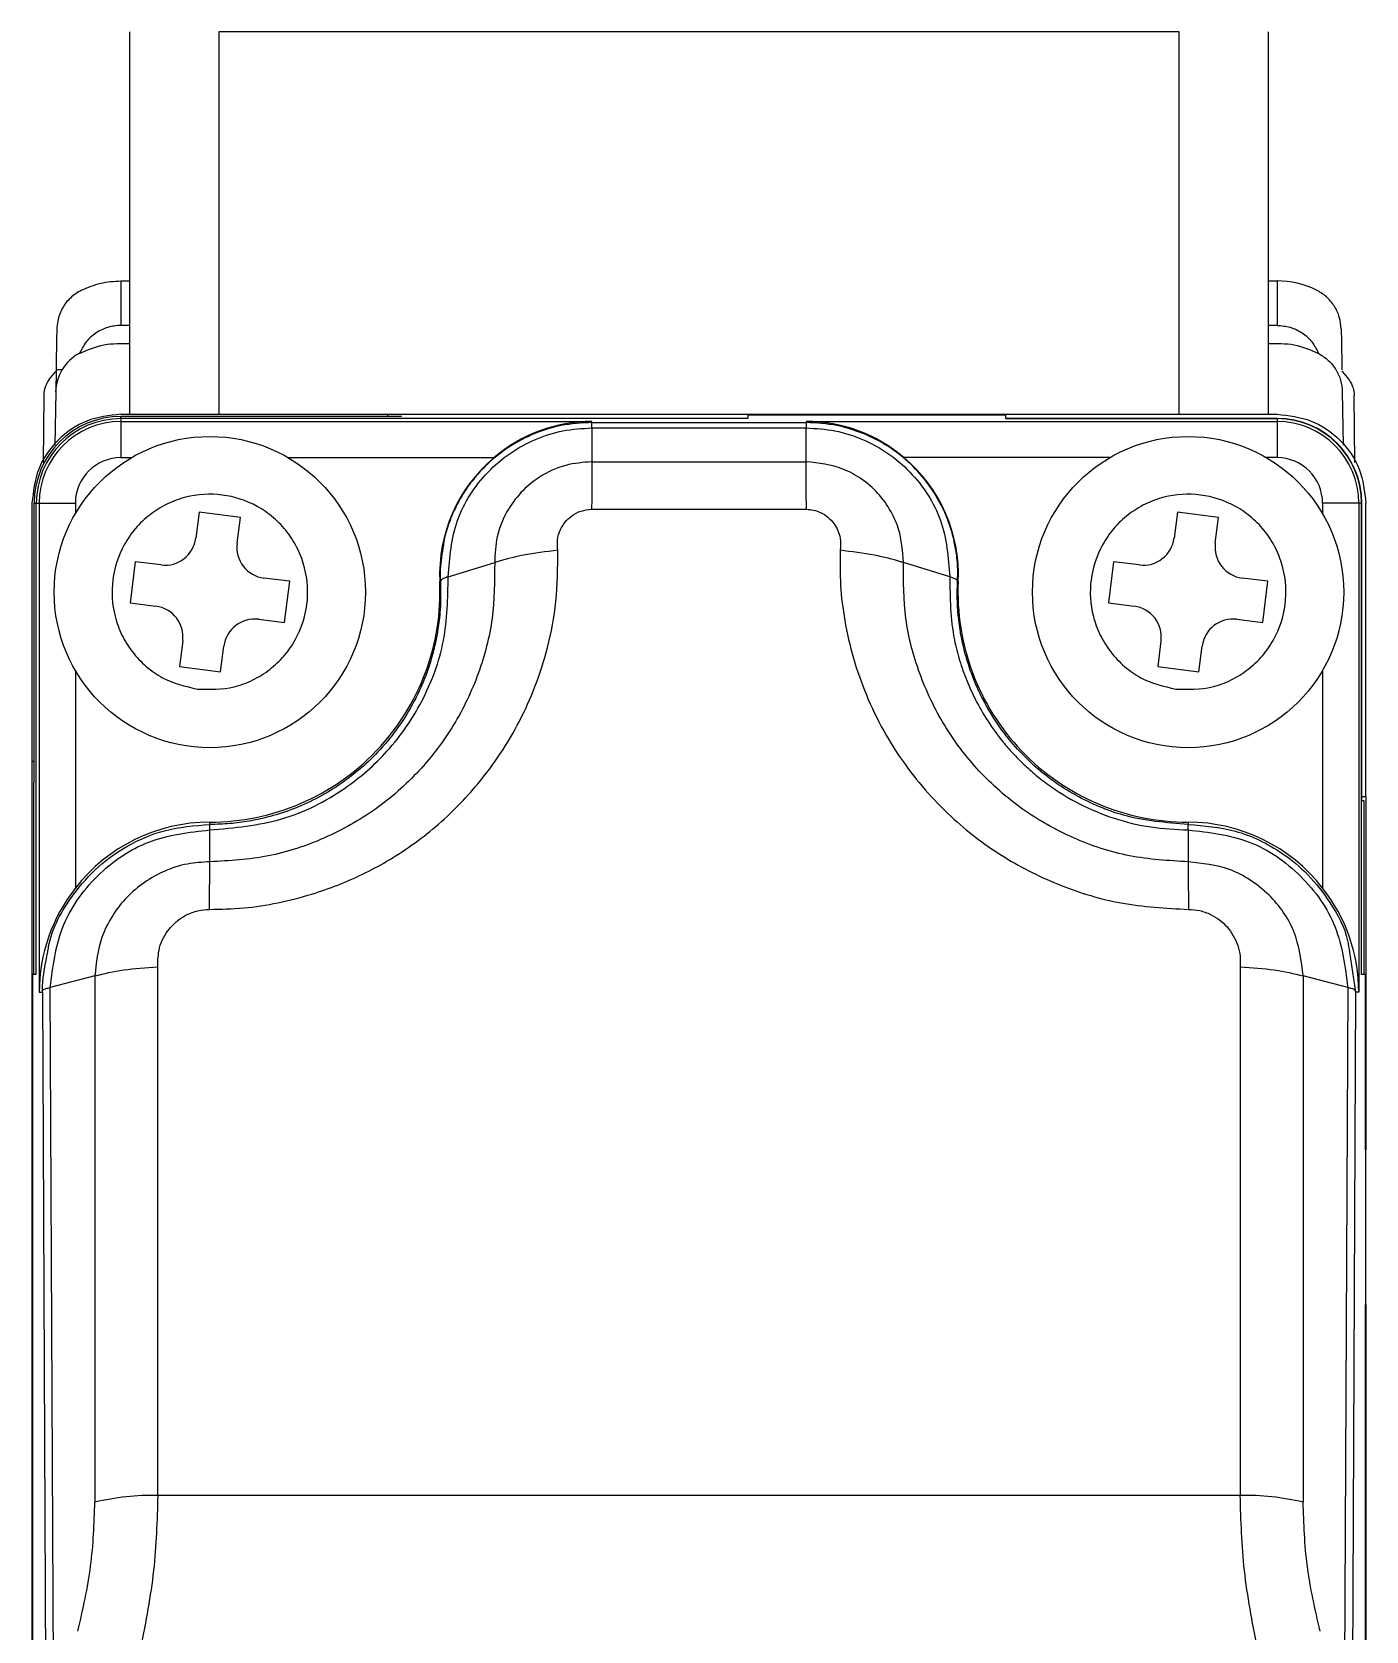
# Model space of a CAD drawing. Header units: millimetres. Extents: x 0 to 508, y 0 to 159.
# Drawn here: x 20.36 to 35.36, y 108.37 to 126.35 of the extents above; entities that cross this region are included whole.
import ezdxf

# ---------------------------------------------------------------- set-up
doc = ezdxf.new("R2010")
doc.units = ezdxf.units.MM
doc.header["$LTSCALE"] = 0.5

msp = doc.modelspace()

# ---------------------------------------------------------------- linework, layer by layer
at = {"color": 7, "linetype": 'Continuous', "lineweight": 25}
for p, q in [((21.459, 122.054), (21.459, 126.354)), ((22.459, 126.354), (22.459, 122.054)), ((33.259, 126.354), (22.459, 126.354)), ((33.259, 122.054), (33.259, 126.354)), ((34.259, 126.354), (34.259, 122.054)), ((21.359, 123.554), (21.359, 123.054)), ((21.359, 123.554), (21.459, 123.554)), ((34.259, 123.554), (34.359, 123.554)), ((34.359, 123.554), (34.359, 123.054)), ((21.459, 123.054), (21.359, 123.054)), ((34.359, 123.054), (34.259, 123.054)), ((20.63, 122.554), (20.626, 122.305)), ((20.697, 122.554), (20.63, 122.554)), ((20.626, 122.305), (20.615, 121.706)), ((35.093, 122.305), (35.104, 121.706)), ((20.492, 122.267), (20.485, 121.512)), ((35.233, 121.512), (35.227, 122.267)), ((21.359, 122.054), (24.359, 122.054)), ((24.509, 122.029), (21.359, 122.029)), ((21.359, 122.005), (21.359, 121.973)), ((28.409, 122.005), (21.359, 122.005)), ((21.359, 121.973), (26.655, 121.973)), ((21.359, 121.973), (21.359, 121.566)), ((24.359, 122.029), (24.359, 122.054)), ((24.359, 122.054), (31.059, 122.054)), ((24.509, 122.038), (24.509, 122.029)), ((26.655, 121.962), (26.655, 121.973)), ((26.655, 121.962), (29.064, 121.962)), ((31.309, 122.045), (28.409, 122.045)), ((28.409, 122.045), (28.409, 122.005)), ((29.064, 121.973), (29.064, 121.962)), ((29.064, 121.973), (34.359, 121.973)), ((31.059, 122.054), (34.359, 122.054)), ((31.059, 122.054), (31.059, 122.045)), ((31.309, 122.005), (31.309, 122.045)), ((34.359, 122.008), (31.309, 122.008)), ((31.309, 122.005), (34.359, 122.005)), ((34.359, 122.005), (34.359, 121.973)), ((34.359, 121.973), (34.359, 121.566)), ((26.655, 121.9), (26.655, 121.52)), ((26.655, 121.9), (29.064, 121.9)), ((29.064, 121.52), (29.064, 121.9)), ((21.359, 121.566), (21.478, 121.566)), ((23.241, 121.566), (25.555, 121.566)), ((26.655, 121.52), (29.064, 121.52)), ((32.478, 121.566), (30.164, 121.566)), ((34.359, 121.566), (34.241, 121.566)), ((20.359, 121.054), (20.359, 118.154)), ((20.384, 117.907), (20.384, 121.054)), ((20.408, 115.752), (20.408, 121.054)), ((20.408, 121.054), (20.44, 121.054)), ((20.44, 121.054), (20.44, 115.554)), ((20.44, 121.054), (20.847, 121.054)), ((20.847, 121.054), (20.847, 120.935)), ((35.278, 121.054), (34.871, 121.054)), ((34.871, 121.054), (34.871, 120.935)), ((35.278, 121.054), (35.278, 115.554)), ((35.31, 121.054), (35.278, 121.054)), ((35.31, 115.752), (35.31, 121.054)), ((35.314, 117.707), (35.314, 121.054)), ((35.359, 117.754), (35.359, 121.054)), ((22.239, 120.952), (22.202, 120.662)), ((22.702, 120.892), (22.239, 120.952)), ((22.665, 120.603), (22.702, 120.892)), ((26.652, 120.985), (29.067, 120.985)), ((33.239, 120.952), (33.202, 120.662)), ((33.702, 120.892), (33.239, 120.952)), ((33.665, 120.603), (33.702, 120.892)), ((21.521, 120.396), (21.462, 119.934)), ((21.81, 120.359), (21.521, 120.396)), ((25.039, 120.226), (25.562, 120.386)), ((30.68, 120.226), (30.157, 120.386)), ((32.521, 120.396), (32.462, 119.934)), ((32.81, 120.359), (32.521, 120.396)), ((23.257, 120.175), (22.968, 120.212)), ((23.198, 119.712), (23.257, 120.175)), ((24.945, 120.174), (24.952, 120.175)), ((30.767, 120.175), (30.774, 120.174)), ((34.257, 120.175), (33.968, 120.212)), ((34.198, 119.712), (34.257, 120.175)), ((21.462, 119.934), (21.751, 119.897)), ((32.462, 119.934), (32.751, 119.897)), ((22.908, 119.749), (23.198, 119.712)), ((33.908, 119.749), (34.198, 119.712)), ((22.054, 119.505), (22.017, 119.216)), ((22.48, 119.157), (22.517, 119.446)), ((33.054, 119.505), (33.017, 119.216)), ((33.48, 119.157), (33.517, 119.446)), ((20.847, 119.173), (20.847, 116.724)), ((22.017, 119.216), (22.48, 119.157)), ((33.017, 119.216), (33.48, 119.157)), ((34.871, 119.173), (34.871, 116.724)), ((20.359, 118.154), (20.384, 118.154)), ((20.359, 118.154), (20.359, 107.054)), ((20.379, 115.752), (20.379, 117.907)), ((20.384, 117.907), (20.379, 117.907)), ((35.314, 117.754), (35.359, 117.754)), ((35.34, 117.707), (35.314, 117.707)), ((35.34, 115.752), (35.34, 117.707)), ((35.359, 117.754), (35.359, 113.782)), ((22.359, 117.44), (22.359, 117.466)), ((33.359, 117.466), (33.359, 117.44)), ((22.359, 117.02), (22.359, 117.379)), ((33.359, 117.379), (33.359, 117.02)), ((21.774, 109.893), (21.774, 115.839)), ((33.945, 115.839), (33.945, 109.893)), ((20.368, 97.054), (20.368, 115.752)), ((20.408, 115.752), (20.368, 115.752)), ((21.066, 115.737), (20.565, 115.608)), ((21.066, 115.737), (21.066, 109.817)), ((34.653, 115.737), (34.652, 109.817)), ((35.154, 115.608), (34.653, 115.737)), ((35.354, 115.752), (35.31, 115.752)), ((35.354, 113.782), (35.354, 115.752)), ((20.44, 115.554), (20.477, 115.554)), ((20.477, 115.554), (20.515, 107.499)), ((20.603, 107.554), (20.565, 115.608)), ((35.154, 115.608), (35.116, 107.554)), ((35.242, 115.554), (35.204, 107.499)), ((35.278, 115.554), (35.242, 115.554)), ((35.354, 113.782), (35.359, 113.782)), ((35.359, 112.042), (35.359, 113.782)), ((35.359, 112.042), (35.354, 112.042)), ((35.354, 97.054), (35.354, 112.042)), ((35.359, 112.042), (35.359, 107.054)), ((33.945, 109.893), (21.774, 109.893))]:
    msp.add_line(p, q, dxfattribs=at)
at = {"color": 8, "linetype": 'Continuous', "lineweight": 25}
for p, q in [((21.359, 122.005), (21.359, 122.029)), ((34.359, 122.005), (34.359, 122.008)), ((20.384, 121.054), (20.408, 121.054)), ((35.314, 121.054), (35.31, 121.054)), ((35.172, 116.005), (35.242, 115.554))]:
    msp.add_line(p, q, dxfattribs=at)
at = {"color": 7, "linetype": 'Continuous', "lineweight": 25, "flags": 128}
for points in [[(20.549, 122.44), (20.624, 122.531), (20.63, 122.538)], [(35.089, 122.538), (35.095, 122.531), (35.17, 122.44)]]:
    msp.add_lwpolyline(points, dxfattribs=at)
at = {"color": 7, "linetype": 'Continuous', "lineweight": 25}
for centre in [(22.359, 120.054), (33.359, 120.054)]:
    msp.add_circle(centre, 1.75, dxfattribs=at)
for centre, radius, start, end in [((34.359, 122.554), 1, 63.6986, 90), ((21.125, 122.296), 0.5, 117.8883, 179), ((21.359, 121.054), 0.975, 90, 180), ((21.359, 121.054), 0.951, 90, 180), ((21.359, 121.054), 0.919, 90, 180), ((34.359, 121.054), 0.954, 0, 90), ((34.359, 121.054), 0.951, 0, 90), ((34.359, 121.054), 0.919, 0, 90), ((21.359, 121.054), 0.512, 90, 180), ((26.655, 120.254), 1.712, 129.9741, 182.6659), ((29.064, 120.254), 1.712, 357.3341, 50.0259), ((34.359, 121.054), 0.512, 0, 90), ((21.855, 120.707), 0.35, 262.7137, 352.7137), ((23.012, 120.559), 0.35, 172.7137, 262.7137), ((32.855, 120.707), 0.35, 262.7137, 352.7137), ((34.012, 120.559), 0.35, 172.7137, 262.7137), ((22.359, 120.054), 2.588, 270, 2.6659), ((33.359, 120.054), 2.588, 177.3341, 270), ((21.707, 119.549), 0.35, 352.7137, 82.7137), ((32.707, 119.549), 0.35, 352.7137, 82.7137), ((22.864, 119.401), 0.35, 82.7137, 172.7137), ((33.864, 119.401), 0.35, 82.7137, 172.7137), ((22.359, 115.554), 1.912, 90, 142.2583), ((33.359, 115.554), 1.912, 37.7417, 90), ((21.733, 106.934), 2.96, 89.2196, 103.0186), ((33.985, 106.934), 2.96, 76.9814, 90.7804)]:
    msp.add_arc(centre, radius, start, end, dxfattribs=at)
for centre, major_axis, start_param, end_param in [((26.655, 120.283), (0, 1.69), 0, 0.708773), ((29.064, 120.283), (0, 1.69), 5.574412, 6.283185), ((22.327, 115.554), (1.886, 0), 2.472305, 3.141593), ((33.392, 115.554), (1.886, 0), 0, 0.669288)]:
    msp.add_ellipse(centre, major_axis=major_axis, ratio=0.999853, start_param=start_param, end_param=end_param, dxfattribs=at)
for points, knots in [([(20.916, 123.451), (20.872, 123.423), (20.784, 123.369), (20.692, 123.244), (20.646, 123.12), (20.64, 123.042), (20.638, 123.011)], [0, 0, 0, 0, 0.270499, 0.540639, 0.820445, 1, 1, 1, 1]), ([(20.916, 123.451), (20.987, 123.481), (21.129, 123.541), (21.282, 123.55), (21.359, 123.554)], [0, 0, 0, 0, 0.5, 1, 1, 1, 1]), ([(35.081, 123.011), (35.076, 123.057), (35.068, 123.146), (35.007, 123.273), (34.92, 123.381), (34.841, 123.427), (34.802, 123.451)], [0, 0, 0, 0, 0.268332, 0.522065, 0.764688, 1, 1, 1, 1]), ([(21.359, 123.054), (21.31, 123.05), (21.21, 123.041), (21.074, 122.973), (20.961, 122.873), (20.916, 122.783), (20.894, 122.739)], [0, 0, 0, 0, 0.249884, 0.499845, 0.749883, 1, 1, 1, 1]), ([(34.359, 123.054), (34.409, 123.05), (34.509, 123.041), (34.644, 122.974), (34.758, 122.873), (34.803, 122.783), (34.825, 122.739)], [0, 0, 0, 0, 0.249826, 0.499768, 0.749827, 1, 1, 1, 1]), ([(20.638, 123.011), (20.636, 122.906), (20.633, 122.759), (20.631, 122.599), (20.63, 122.554)], [0, 0, 0, 0, 0.715699, 1, 1, 1, 1]), ([(20.892, 122.738), (20.982, 122.777), (21.163, 122.856), (21.361, 122.851), (21.459, 122.849)], [0, 0, 0, 0, 0.5, 1, 1, 1, 1]), ([(34.259, 122.849), (34.358, 122.851), (34.556, 122.856), (34.737, 122.777), (34.827, 122.738)], [0, 0, 0, 0, 0.5, 1, 1, 1, 1]), ([(35.081, 123.011), (35.082, 122.935), (35.085, 122.791), (35.087, 122.63), (35.089, 122.554)], [0, 0, 0, 0, 0.523314, 1, 1, 1, 1]), ([(34.827, 122.738), (34.865, 122.714), (34.94, 122.666), (35.024, 122.56), (35.081, 122.438), (35.089, 122.349), (35.093, 122.305)], [0, 0, 0, 0, 0.25, 0.500001, 0.750001, 1, 1, 1, 1]), ([(20.549, 122.44), (20.539, 122.425), (20.511, 122.381), (20.494, 122.32), (20.492, 122.277), (20.492, 122.267)], [0, 0, 0, 0, 0.292332, 0.837911, 1, 1, 1, 1]), ([(35.17, 122.44), (35.187, 122.411), (35.219, 122.357), (35.224, 122.295), (35.227, 122.267)], [0, 0, 0, 0, 0.546133, 1, 1, 1, 1]), ([(21.359, 122.054), (21.228, 122.039), (20.966, 122.009), (20.636, 121.778), (20.404, 121.447), (20.374, 121.185), (20.359, 121.054)], [0, 0, 0, 0, 0.25, 0.5, 0.75, 1, 1, 1, 1]), ([(26.655, 121.962), (26.539, 121.955), (26.329, 121.943), (26.028, 121.851), (25.749, 121.714), (25.522, 121.541), (25.351, 121.362), (25.229, 121.2), (25.145, 121.054), (25.088, 120.933), (25.051, 120.841), (25.02, 120.743), (24.994, 120.657), (24.988, 120.601), (24.986, 120.581)], [0, 0, 0, 0, 0.147493, 0.266604, 0.398309, 0.543006, 0.627599, 0.713771, 0.801525, 0.84253, 0.884936, 0.928742, 0.973949, 1, 1, 1, 1]), ([(26.655, 121.9), (26.655, 121.918), (26.655, 121.952), (26.655, 121.959), (26.655, 121.962)], [0, 0, 0, 0, 0.5, 1, 1, 1, 1]), ([(30.736, 120.581), (30.732, 120.604), (30.72, 120.673), (30.687, 120.784), (30.64, 120.913), (30.559, 121.087), (30.426, 121.298), (30.212, 121.531), (29.959, 121.72), (29.685, 121.853), (29.387, 121.943), (29.18, 121.955), (29.064, 121.962)], [0, 0, 0, 0, 0.029313, 0.090091, 0.148368, 0.204142, 0.3362, 0.465185, 0.606429, 0.736614, 0.852162, 1, 1, 1, 1]), ([(29.064, 121.962), (29.064, 121.959), (29.064, 121.952), (29.064, 121.918), (29.064, 121.9)], [0, 0, 0, 0, 0.500001, 1, 1, 1, 1]), ([(34.359, 122.054), (34.49, 122.039), (34.752, 122.009), (35.083, 121.778), (35.314, 121.447), (35.344, 121.185), (35.359, 121.054)], [0, 0, 0, 0, 0.25, 0.5, 0.75, 1, 1, 1, 1]), ([(25.039, 120.226), (25.056, 120.442), (25.091, 120.875), (25.4, 121.342), (25.729, 121.623), (26.015, 121.78), (26.328, 121.881), (26.545, 121.894), (26.655, 121.9)], [0, 0, 0, 0, 0.249328, 0.498429, 0.623734, 0.74892, 0.874188, 1, 1, 1, 1]), ([(29.064, 121.9), (29.173, 121.894), (29.39, 121.881), (29.703, 121.78), (29.99, 121.623), (30.318, 121.342), (30.628, 120.875), (30.662, 120.442), (30.68, 120.226)], [0, 0, 0, 0, 0.125761, 0.251022, 0.376238, 0.501616, 0.75075, 1, 1, 1, 1]), ([(26.655, 121.52), (26.556, 121.512), (26.348, 121.495), (26.083, 121.371), (25.867, 121.197), (25.694, 120.974), (25.576, 120.694), (25.566, 120.484), (25.562, 120.386)], [0, 0, 0, 0, 0.167782, 0.352143, 0.487326, 0.638973, 0.832046, 1, 1, 1, 1]), ([(26.655, 121.52), (26.655, 121.443), (26.655, 121.294), (26.653, 121.086), (26.652, 120.985)], [0, 0, 0, 0, 0.511839, 1, 1, 1, 1]), ([(30.157, 120.386), (30.149, 120.514), (30.135, 120.713), (30.019, 120.973), (29.88, 121.168), (29.693, 121.33), (29.426, 121.479), (29.206, 121.504), (29.064, 121.52)], [0, 0, 0, 0, 0.218998, 0.340654, 0.485992, 0.628117, 0.761006, 1, 1, 1, 1]), ([(29.067, 120.985), (29.066, 121.089), (29.065, 121.296), (29.064, 121.445), (29.064, 121.52)], [0, 0, 0, 0, 0.5, 1, 1, 1, 1]), ([(22.22, 118.963), (22.084, 118.995), (21.876, 119.045), (21.639, 119.213), (21.483, 119.376), (21.364, 119.568), (21.264, 119.839), (21.242, 120.197), (21.354, 120.537), (21.518, 120.775), (21.682, 120.93), (21.873, 121.05), (22.144, 121.149), (22.502, 121.172), (22.843, 121.06), (23.08, 120.896), (23.235, 120.732), (23.355, 120.54), (23.454, 120.269), (23.477, 119.911), (23.365, 119.571), (23.201, 119.333), (23.037, 119.178), (22.845, 119.059), (22.574, 118.956), (22.359, 118.96), (22.22, 118.963)], [0, 0, 0, 0, 0.059861, 0.092391, 0.125, 0.157531, 0.190139, 0.25, 0.309861, 0.342391, 0.375, 0.407531, 0.440139, 0.5, 0.559861, 0.592391, 0.625, 0.657531, 0.690139, 0.75, 0.809861, 0.842391, 0.875, 0.907531, 0.940139, 1, 1, 1, 1]), ([(33.22, 118.963), (33.084, 118.995), (32.876, 119.045), (32.639, 119.213), (32.483, 119.376), (32.364, 119.568), (32.264, 119.839), (32.242, 120.197), (32.354, 120.537), (32.518, 120.775), (32.682, 120.93), (32.873, 121.05), (33.144, 121.149), (33.502, 121.172), (33.843, 121.06), (34.08, 120.896), (34.235, 120.732), (34.355, 120.54), (34.454, 120.269), (34.477, 119.911), (34.365, 119.571), (34.201, 119.333), (34.037, 119.178), (33.845, 119.059), (33.574, 118.956), (33.359, 118.96), (33.22, 118.963)], [0, 0, 0, 0, 0.059861, 0.092391, 0.125, 0.157531, 0.190139, 0.25, 0.309861, 0.342391, 0.375, 0.407531, 0.440139, 0.5, 0.559861, 0.592391, 0.625, 0.657531, 0.690139, 0.75, 0.809861, 0.842391, 0.875, 0.907531, 0.940139, 1, 1, 1, 1]), ([(26.272, 120.524), (26.268, 120.563), (26.261, 120.643), (26.296, 120.752), (26.351, 120.844), (26.43, 120.917), (26.531, 120.974), (26.612, 120.981), (26.652, 120.985)], [0, 0, 0, 0, 0.17447, 0.35635, 0.50395, 0.650094, 0.827589, 1, 1, 1, 1]), ([(29.067, 120.985), (29.094, 120.983), (29.149, 120.979), (29.232, 120.949), (29.313, 120.899), (29.378, 120.828), (29.424, 120.747), (29.455, 120.645), (29.45, 120.569), (29.447, 120.524)], [0, 0, 0, 0, 0.11758, 0.238419, 0.38227, 0.530706, 0.660627, 0.796407, 1, 1, 1, 1]), ([(22.355, 116.485), (22.484, 116.488), (22.742, 116.493), (23.128, 116.554), (23.481, 116.644), (23.799, 116.755), (24.079, 116.878), (24.459, 117.081), (24.914, 117.403), (25.331, 117.828), (25.634, 118.236), (25.848, 118.601), (26.027, 119), (26.169, 119.448), (26.27, 119.963), (26.271, 120.331), (26.272, 120.524)], [0, 0, 0, 0, 0.060252, 0.121088, 0.183198, 0.231465, 0.279547, 0.327746, 0.434821, 0.543016, 0.610852, 0.678499, 0.746737, 0.821306, 0.906355, 1, 1, 1, 1]), ([(26.272, 120.524), (26.139, 120.508), (25.872, 120.476), (25.665, 120.416), (25.562, 120.386)], [0, 0, 0, 0, 0.49987, 1, 1, 1, 1]), ([(29.447, 120.524), (29.445, 120.393), (29.442, 120.129), (29.494, 119.722), (29.588, 119.309), (29.735, 118.892), (29.928, 118.491), (30.163, 118.121), (30.43, 117.788), (30.793, 117.423), (31.283, 117.053), (31.92, 116.738), (32.619, 116.525), (33.109, 116.499), (33.363, 116.485)], [0, 0, 0, 0, 0.063663, 0.12812, 0.198735, 0.269159, 0.341641, 0.413371, 0.480014, 0.546057, 0.658699, 0.770464, 0.880728, 1, 1, 1, 1]), ([(30.157, 120.386), (30.146, 120.389), (30.053, 120.419), (29.826, 120.477), (29.578, 120.508), (29.447, 120.524)], [0, 0, 0, 0, 0.057399, 0.500719, 1, 1, 1, 1]), ([(25.562, 120.386), (25.561, 120.176), (25.559, 119.753), (25.395, 119.133), (25.12, 118.55), (24.727, 118.031), (24.235, 117.595), (23.657, 117.272), (23.023, 117.058), (22.58, 117.032), (22.359, 117.02)], [0, 0, 0, 0, 0.123584, 0.248726, 0.373798, 0.499207, 0.624438, 0.749796, 0.875432, 1, 1, 1, 1]), ([(33.359, 117.02), (33.138, 117.033), (32.695, 117.059), (32.061, 117.271), (31.484, 117.596), (30.991, 118.03), (30.598, 118.55), (30.324, 119.133), (30.159, 119.753), (30.158, 120.176), (30.157, 120.386)], [0, 0, 0, 0, 0.124691, 0.250146, 0.375426, 0.500837, 0.625994, 0.751307, 0.876449, 1, 1, 1, 1]), ([(22.359, 117.379), (22.634, 117.403), (23.174, 117.451), (23.856, 117.799), (24.386, 118.261), (24.775, 118.828), (25.026, 119.501), (25.035, 119.985), (25.039, 120.226)], [0, 0, 0, 0, 0.181675, 0.357573, 0.5034, 0.659201, 0.83025, 1, 1, 1, 1]), ([(24.952, 120.175), (24.954, 120.069), (24.957, 119.922), (24.939, 119.743), (24.924, 119.629), (24.899, 119.493), (24.859, 119.329), (24.801, 119.149), (24.733, 118.981), (24.586, 118.678), (24.309, 118.283), (23.906, 117.934), (23.556, 117.726), (23.283, 117.604), (23.029, 117.524), (22.797, 117.475), (22.582, 117.446), (22.435, 117.442), (22.359, 117.44)], [0, 0, 0, 0, 0.07777, 0.107934, 0.132064, 0.162199, 0.209955, 0.255879, 0.299971, 0.342234, 0.500535, 0.643885, 0.715559, 0.784758, 0.85159, 0.898848, 0.948306, 1, 1, 1, 1]), ([(25.039, 120.226), (25.033, 120.224), (25.016, 120.219), (24.988, 120.21), (24.959, 120.194), (24.954, 120.182), (24.952, 120.175)], [0, 0, 0, 0, 0.114777, 0.320534, 0.618378, 1, 1, 1, 1]), ([(30.68, 120.226), (30.682, 119.988), (30.686, 119.67), (30.786, 119.286), (30.866, 119.06), (31.008, 118.748), (31.182, 118.479), (31.374, 118.254), (31.493, 118.131), (31.629, 118.008), (31.837, 117.845), (32.131, 117.663), (32.522, 117.501), (32.936, 117.398), (33.218, 117.385), (33.359, 117.379)], [0, 0, 0, 0, 0.167072, 0.223082, 0.279096, 0.335066, 0.462139, 0.499306, 0.538628, 0.580107, 0.623724, 0.718257, 0.812559, 0.906549, 1, 1, 1, 1]), ([(30.68, 120.226), (30.704, 120.218), (30.729, 120.21), (30.744, 120.202), (30.745, 120.201), (30.747, 120.2), (30.753, 120.196), (30.764, 120.187), (30.766, 120.179), (30.767, 120.175)], [0, 0, 0, 0, 0.498821, 0.499329, 0.503696, 0.516146, 0.563754, 0.748974, 1, 1, 1, 1]), ([(33.359, 117.44), (33.113, 117.46), (32.77, 117.487), (32.356, 117.637), (32.09, 117.765), (31.844, 117.922), (31.616, 118.106), (31.33, 118.394), (31.104, 118.724), (30.943, 119.076), (30.861, 119.315), (30.817, 119.503), (30.786, 119.68), (30.77, 119.82), (30.763, 119.973), (30.763, 120.08), (30.766, 120.145), (30.767, 120.175)], [0, 0, 0, 0, 0.168399, 0.234519, 0.30295, 0.373787, 0.43909, 0.509057, 0.662877, 0.723807, 0.790235, 0.847874, 0.865362, 0.921882, 0.952059, 0.978097, 1, 1, 1, 1]), ([(20.537, 116.006), (20.54, 116.025), (20.573, 116.259), (20.768, 116.601), (21.089, 116.969), (21.437, 117.216), (21.861, 117.401), (22.187, 117.427), (22.359, 117.44)], [0, 0, 0, 0, 0.023377, 0.284962, 0.454114, 0.610186, 0.794454, 1, 1, 1, 1]), ([(20.565, 115.608), (20.594, 115.839), (20.652, 116.302), (21.065, 116.886), (21.655, 117.298), (22.124, 117.352), (22.359, 117.379)], [0, 0, 0, 0, 0.249805, 0.499421, 0.749356, 1, 1, 1, 1]), ([(22.359, 117.379), (22.359, 117.396), (22.359, 117.431), (22.359, 117.437), (22.359, 117.44)], [0, 0, 0, 0, 0.497297, 1, 1, 1, 1]), ([(33.359, 117.44), (33.538, 117.426), (33.912, 117.395), (34.371, 117.169), (34.722, 116.878), (34.974, 116.548), (35.141, 116.248), (35.167, 116.048), (35.172, 116.005)], [0, 0, 0, 0, 0.213112, 0.447815, 0.598596, 0.757368, 0.948288, 1, 1, 1, 1]), ([(33.359, 117.379), (33.359, 117.396), (33.359, 117.431), (33.359, 117.437), (33.359, 117.44)], [0, 0, 0, 0, 0.502743, 1, 1, 1, 1]), ([(33.359, 117.379), (33.594, 117.352), (34.062, 117.298), (34.652, 116.887), (35.066, 116.303), (35.125, 115.84), (35.154, 115.608)], [0, 0, 0, 0, 0.250224, 0.500004, 0.749764, 1, 1, 1, 1]), ([(22.359, 117.02), (22.275, 117.015), (22.099, 117.005), (21.767, 116.897), (21.472, 116.693), (21.257, 116.417), (21.107, 116.122), (21.082, 115.883), (21.066, 115.737)], [0, 0, 0, 0, 0.123776, 0.260177, 0.511061, 0.641731, 0.780693, 1, 1, 1, 1]), ([(22.355, 116.485), (22.356, 116.588), (22.357, 116.796), (22.359, 116.945), (22.359, 117.02)], [0, 0, 0, 0, 0.497273, 1, 1, 1, 1]), ([(34.653, 115.737), (34.631, 115.908), (34.589, 116.243), (34.333, 116.605), (34.066, 116.819), (33.765, 116.977), (33.518, 117.003), (33.359, 117.02)], [0, 0, 0, 0, 0.256012, 0.502559, 0.638291, 0.76608, 1, 1, 1, 1]), ([(33.359, 117.02), (33.36, 116.945), (33.361, 116.796), (33.362, 116.588), (33.363, 116.485)], [0, 0, 0, 0, 0.502722, 1, 1, 1, 1]), ([(21.774, 115.839), (21.775, 115.911), (21.778, 116.064), (21.873, 116.241), (21.989, 116.358), (22.097, 116.427), (22.221, 116.476), (22.311, 116.482), (22.355, 116.485)], [0, 0, 0, 0, 0.224738, 0.474142, 0.601328, 0.728705, 0.866377, 1, 1, 1, 1]), ([(33.363, 116.485), (33.406, 116.482), (33.492, 116.477), (33.647, 116.419), (33.813, 116.295), (33.911, 116.117), (33.949, 115.959), (33.946, 115.878), (33.945, 115.839)], [0, 0, 0, 0, 0.128134, 0.260575, 0.496924, 0.748152, 0.875881, 1, 1, 1, 1]), ([(21.066, 115.737), (21.17, 115.762), (21.376, 115.813), (21.641, 115.83), (21.774, 115.839)], [0, 0, 0, 0, 0.500435, 1, 1, 1, 1]), ([(33.945, 115.839), (34.077, 115.83), (34.342, 115.813), (34.549, 115.762), (34.653, 115.737)], [0, 0, 0, 0, 0.498639, 1, 1, 1, 1]), ([(20.477, 115.554), (20.478, 115.562), (20.481, 115.578), (20.5, 115.591), (20.529, 115.599), (20.555, 115.605), (20.565, 115.608)], [0, 0, 0, 0, 0.246771, 0.500731, 0.816048, 1, 1, 1, 1]), ([(35.154, 115.608), (35.167, 115.604), (35.193, 115.597), (35.226, 115.592), (35.24, 115.568), (35.242, 115.556), (35.242, 115.554)], [0, 0, 0, 0, 0.250333, 0.50082, 0.907556, 1, 1, 1, 1]), ([(20.876, 108.368), (20.931, 108.612), (21.042, 109.095), (21.058, 109.578), (21.066, 109.817)], [0, 0, 0, 0, 0.504154, 1, 1, 1, 1]), ([(21.774, 109.893), (21.765, 109.612), (21.749, 109.045), (21.638, 108.473), (21.583, 108.185)], [0, 0, 0, 0, 0.495576, 1, 1, 1, 1]), ([(34.136, 108.185), (34.08, 108.473), (33.97, 109.045), (33.953, 109.612), (33.945, 109.893)], [0, 0, 0, 0, 0.504417, 1, 1, 1, 1]), ([(34.843, 108.368), (34.787, 108.612), (34.677, 109.095), (34.66, 109.578), (34.652, 109.817)], [0, 0, 0, 0, 0.504135, 1, 1, 1, 1])]:
    msp.add_open_spline(points, degree=3, knots=knots, dxfattribs=at)
at = {"color": 8, "linetype": 'Continuous', "lineweight": 25}
for points, knots in [([(24.986, 120.581), (24.97, 120.491), (24.949, 120.371), (24.949, 120.24), (24.951, 120.194), (24.951, 120.18), (24.952, 120.175)], [0, 0, 0, 0, 0.666824, 0.893923, 0.962092, 1, 1, 1, 1]), ([(30.767, 120.175), (30.768, 120.222), (30.771, 120.333), (30.759, 120.47), (30.741, 120.557), (30.736, 120.581)], [0, 0, 0, 0, 0.343962, 0.82147, 1, 1, 1, 1]), ([(20.477, 115.554), (20.477, 115.554), (20.477, 115.556), (20.477, 115.562), (20.477, 115.582), (20.479, 115.733), (20.51, 115.877), (20.537, 116.006)], [0, 0, 0, 0, 0.001165, 0.010652, 0.037262, 0.138359, 1, 1, 1, 1])]:
    msp.add_open_spline(points, degree=3, knots=knots, dxfattribs=at)

doc.saveas('drawing.dxf')
